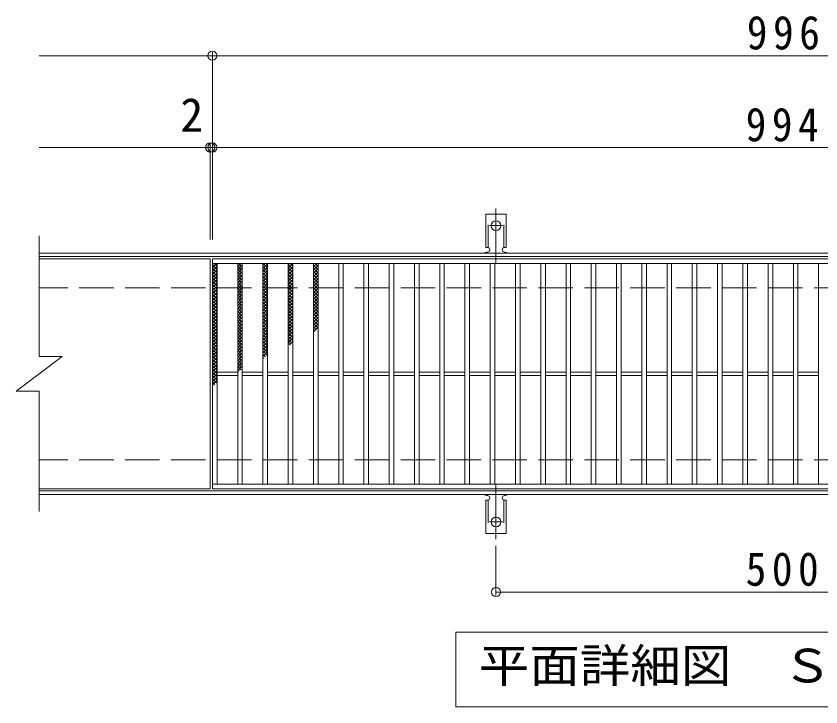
# Model space of a CAD drawing. Units: millimetres, scale not verified. Extents: x -1585 to 1611, y -1375 to 981.
# Drawn here: x -853 to -152, y 380 to 981 of the extents above; entities that cross this region are included whole.
import ezdxf
from ezdxf.enums import TextEntityAlignment as Align

# ---------------------------------------------------------------- set-up
doc = ezdxf.new("R2010")
doc.units = ezdxf.units.MM
doc.header["$LTSCALE"] = 10
doc.header["$PDMODE"] = 32
doc.header["$PDSIZE"] = 8
for name, pattern in [('CHAIN2', [12, 9, -1, 1, -1]), ('DASHED2', [3, 2, -1]), ('DASHED3', [4, 3, -1])]:
    doc.linetypes.add(name, pattern=pattern)
for name, color, linetype, lineweight in [('C-1', 2, 'Continuous', 9), ('C-2', 3, 'Continuous', 9), ('C-4', 7, 'Continuous', 9), ('C-5', 7, 'Continuous', 9), ('C-9', 6, 'Continuous', 9), ('C-A', 3, 'Continuous', 9)]:
    doc.layers.add(name, color=color, linetype=linetype, lineweight=lineweight)
doc.styles.add('ＭＳ ゴシック', font='')
doc.styles.get('ＭＳ ゴシック').set_extended_font_data('MS Gothic')

msp = doc.modelspace()

# ---------------------------------------------------------------- linework, layer by layer
at = {"layer": 'C-1'}
for p, q in [((471.73, 774.87), (-833.27, 774.87)), ((471.73, 771.86), (-833.27, 771.86)), ((471.73, 567.87), (-833.27, 567.86)), ((471.73, 564.86), (-833.27, 564.86))]:
    msp.add_line(p, q, dxfattribs=at)
at = {"layer": 'C-1', "linetype": 'DASHED3'}
for p, q in [((471.73, 744.86), (-833.27, 744.86)), ((471.73, 594.87), (-833.27, 594.86))]:
    msp.add_line(p, q, dxfattribs=at)
at = {"layer": 'C-2'}
for p, q in [((-833.27, 789.87), (-833.27, 684.87)), ((-684.27, 769.86), (-833.27, 769.86)), ((-684.27, 769.86), (-684.27, 569.86)), ((-682.27, 765.86), (311.73, 765.86)), ((-678.27, 573.86), (-678.27, 765.86)), ((-660.27, 573.86), (-660.27, 765.86)), ((-656.27, 573.86), (-656.27, 765.86)), ((-638.27, 573.86), (-638.27, 765.86)), ((-634.27, 573.86), (-634.27, 765.86)), ((-616.27, 573.86), (-616.27, 765.86)), ((-612.27, 573.86), (-612.27, 765.86)), ((-594.27, 573.86), (-594.27, 765.86)), ((-590.27, 573.86), (-590.27, 765.86)), ((-572.27, 573.86), (-572.27, 765.86)), ((-568.27, 573.86), (-568.27, 765.86)), ((-550.27, 573.86), (-550.27, 765.86)), ((-546.27, 573.86), (-546.27, 765.86)), ((-528.27, 573.86), (-528.27, 765.86)), ((-524.27, 573.86), (-524.27, 765.86)), ((-506.27, 573.86), (-506.27, 765.86)), ((-502.27, 573.86), (-502.27, 765.86)), ((-484.27, 573.86), (-484.27, 765.86)), ((-480.27, 573.86), (-480.27, 765.86)), ((-462.27, 573.86), (-462.27, 765.86)), ((-458.27, 573.86), (-458.27, 765.86)), ((-440.27, 573.86), (-440.27, 765.86)), ((-436.27, 573.86), (-436.27, 765.86)), ((-418.27, 573.86), (-418.27, 765.86)), ((-414.27, 573.86), (-414.27, 765.86)), ((-396.27, 573.86), (-396.27, 765.86)), ((-392.27, 573.86), (-392.27, 765.86)), ((-374.27, 573.86), (-374.27, 765.86)), ((-370.27, 573.86), (-370.27, 765.86)), ((-352.27, 573.86), (-352.27, 765.86)), ((-348.27, 573.86), (-348.27, 765.86)), ((-330.27, 573.86), (-330.27, 765.86)), ((-326.27, 573.86), (-326.27, 765.86)), ((-308.27, 573.86), (-308.27, 765.86)), ((-304.27, 573.86), (-304.27, 765.86)), ((-286.27, 573.86), (-286.27, 765.86)), ((-282.27, 573.86), (-282.27, 765.86)), ((-264.27, 573.86), (-264.27, 765.86)), ((-260.27, 573.86), (-260.27, 765.86)), ((-242.27, 573.86), (-242.27, 765.86)), ((-238.27, 573.86), (-238.27, 765.86)), ((-220.27, 573.86), (-220.27, 765.86)), ((-216.27, 573.86), (-216.27, 765.86)), ((-198.27, 573.86), (-198.27, 765.86)), ((-194.27, 573.86), (-194.27, 765.86)), ((-176.27, 573.86), (-176.27, 765.86)), ((-172.27, 573.86), (-172.27, 765.86)), ((-154.27, 573.86), (-154.27, 765.86)), ((-853.27, 654.86), (-813.27, 684.87)), ((-833.27, 684.87), (-813.27, 684.87)), ((-678.27, 671.36), (-660.27, 671.36)), ((-678.27, 668.36), (-660.27, 668.36)), ((-656.27, 671.36), (-638.27, 671.36)), ((-656.27, 668.36), (-638.27, 668.36)), ((-634.27, 671.36), (-616.27, 671.36)), ((-634.27, 668.36), (-616.27, 668.36)), ((-612.27, 671.36), (-594.27, 671.36)), ((-612.27, 668.36), (-594.27, 668.36)), ((-590.27, 671.36), (-572.27, 671.36)), ((-590.27, 668.36), (-572.27, 668.36)), ((-568.27, 671.36), (-550.27, 671.36)), ((-568.27, 668.36), (-550.27, 668.36)), ((-546.27, 671.36), (-528.27, 671.36)), ((-546.27, 668.36), (-528.27, 668.36)), ((-524.27, 671.36), (-506.27, 671.36)), ((-524.27, 668.36), (-506.27, 668.36)), ((-502.27, 671.36), (-484.27, 671.36)), ((-502.27, 668.36), (-484.27, 668.36)), ((-480.27, 671.36), (-462.27, 671.36)), ((-480.27, 668.36), (-462.27, 668.36)), ((-458.27, 671.36), (-440.27, 671.36)), ((-458.27, 668.36), (-440.27, 668.36)), ((-436.27, 671.36), (-418.27, 671.36)), ((-436.27, 668.36), (-418.27, 668.36)), ((-414.27, 671.36), (-396.27, 671.36)), ((-414.27, 668.36), (-396.27, 668.36)), ((-392.27, 671.36), (-374.27, 671.36)), ((-392.27, 668.36), (-374.27, 668.36)), ((-370.27, 671.36), (-352.27, 671.36)), ((-370.27, 668.36), (-352.27, 668.36)), ((-348.27, 671.36), (-330.27, 671.36)), ((-348.27, 668.36), (-330.27, 668.36)), ((-326.27, 671.36), (-308.27, 671.36)), ((-326.27, 668.36), (-308.27, 668.36)), ((-304.27, 671.36), (-286.27, 671.36)), ((-304.27, 668.36), (-286.27, 668.36)), ((-282.27, 671.36), (-264.27, 671.36)), ((-282.27, 668.36), (-264.27, 668.36)), ((-260.27, 671.36), (-242.27, 671.36)), ((-260.27, 668.36), (-242.27, 668.36)), ((-238.27, 671.36), (-220.27, 671.36)), ((-238.27, 668.36), (-220.27, 668.36)), ((-216.27, 671.36), (-198.27, 671.36)), ((-216.27, 668.36), (-198.27, 668.36)), ((-194.27, 671.36), (-176.27, 671.36)), ((-194.27, 668.36), (-176.27, 668.36)), ((-172.27, 671.36), (-154.27, 671.36)), ((-172.27, 668.36), (-154.27, 668.36)), ((-853.27, 654.86), (-833.27, 654.86)), ((-833.27, 654.86), (-833.27, 549.86)), ((-684.27, 569.86), (-833.27, 569.86)), ((311.73, 573.86), (-682.27, 573.86)), ((311.73, 569.86), (-682.27, 569.86))]:
    msp.add_line(p, q, dxfattribs=at)
msp.add_lwpolyline([(-682.27, 569.86), (-682.27, 769.86), (311.73, 769.86)], dxfattribs=at)
at = {"layer": 'C-4'}
for p, q in [((-833.27, 946.86), (471.73, 946.86)), ((-682.27, 786.86), (-682.27, 949.87)), ((-684.27, 786.86), (-684.27, 869.86)), ((-833.27, 866.87), (471.73, 866.87)), ((-435.27, 520.14), (-435.27, 476.86)), ((-435.27, 479.86), (64.73, 479.86))]:
    msp.add_line(p, q, dxfattribs=at)
for p in [(-682.27, 946.86), (-684.27, 866.87), (-682.27, 866.87), (-435.27, 479.86)]:
    msp.add_point(p, dxfattribs=at)
at = {"layer": 'C-5'}
msp.add_lwpolyline([(-470.27, 379.86), (-470.27, 444.86), (104.73, 444.86), (104.73, 379.86)], close=True, dxfattribs=at)
at = {"layer": 'C-9'}
for p, q in [((-682.27, 762.07), (-678.48, 765.86)), ((-682.27, 764.9), (-681.31, 765.86)), ((-682.27, 764.62), (-678.27, 760.63)), ((-680.68, 765.86), (-678.27, 763.45)), ((-660.27, 763.19), (-657.59, 765.86)), ((-660.27, 760.36), (-656.27, 764.36)), ((-659.28, 765.86), (-656.27, 762.85)), ((-656.45, 765.86), (-656.27, 765.68)), ((-638.27, 764.26), (-636.66, 765.86)), ((-638.27, 761.43), (-634.27, 765.43)), ((-637.93, 765.86), (-634.27, 762.2)), ((-635.1, 765.86), (-634.27, 765.03)), ((-616.27, 764.65), (-615.05, 765.86)), ((-616.27, 761.82), (-612.27, 765.82)), ((-616.27, 764.88), (-612.27, 760.88)), ((-614.43, 765.86), (-612.27, 763.71)), ((-594.27, 763.11), (-591.52, 765.86)), ((-594.27, 764.46), (-590.27, 760.46)), ((-594.27, 760.29), (-590.27, 764.28)), ((-592.85, 765.86), (-590.27, 763.29)), ((-682.27, 759.25), (-678.27, 763.25)), ((-682.27, 761.8), (-678.27, 757.8)), ((-682.27, 756.42), (-678.27, 760.42)), ((-682.27, 758.97), (-678.27, 754.97)), ((-682.27, 753.59), (-678.27, 757.59)), ((-660.27, 764.02), (-656.27, 760.02)), ((-660.27, 757.53), (-656.27, 761.53)), ((-660.27, 761.19), (-656.27, 757.19)), ((-660.27, 754.7), (-656.27, 758.7)), ((-660.27, 758.37), (-656.27, 754.37)), ((-638.27, 763.38), (-634.27, 759.37)), ((-638.27, 758.6), (-634.27, 762.6)), ((-638.27, 760.55), (-634.27, 756.55)), ((-638.27, 755.77), (-634.27, 759.77)), ((-638.27, 757.72), (-634.27, 753.72)), ((-616.27, 758.99), (-612.27, 762.99)), ((-616.27, 762.05), (-612.27, 758.05)), ((-616.27, 756.16), (-612.27, 760.16)), ((-616.27, 759.22), (-612.27, 755.22)), ((-616.27, 753.33), (-612.27, 757.33)), ((-594.27, 761.63), (-590.27, 757.63)), ((-594.27, 757.46), (-590.27, 761.46)), ((-594.27, 758.8), (-590.27, 754.8)), ((-594.27, 754.63), (-590.27, 758.63)), ((-682.27, 756.14), (-678.27, 752.14)), ((-682.27, 750.76), (-678.27, 754.76)), ((-682.27, 753.31), (-678.27, 749.31)), ((-682.27, 747.93), (-678.27, 751.93)), ((-682.27, 750.48), (-678.27, 746.48)), ((-660.27, 751.87), (-656.27, 755.87)), ((-660.27, 755.54), (-656.27, 751.54)), ((-660.27, 749.05), (-656.27, 753.05)), ((-660.27, 752.71), (-656.27, 748.71)), ((-660.27, 746.22), (-656.27, 750.22)), ((-638.27, 752.94), (-634.27, 756.94)), ((-638.27, 754.89), (-634.27, 750.89)), ((-638.27, 750.11), (-634.27, 754.11)), ((-638.27, 752.06), (-634.27, 748.06)), ((-638.27, 747.28), (-634.27, 751.28)), ((-616.27, 756.39), (-612.27, 752.39)), ((-616.27, 750.5), (-612.27, 754.5)), ((-616.27, 753.57), (-612.27, 749.57)), ((-616.27, 747.68), (-612.27, 751.68)), ((-616.27, 750.74), (-612.27, 746.74)), ((-594.27, 755.97), (-590.27, 751.97)), ((-594.27, 751.8), (-590.27, 755.8)), ((-594.27, 753.15), (-590.27, 749.15)), ((-594.27, 748.97), (-590.27, 752.97)), ((-594.27, 750.32), (-590.27, 746.32)), ((-594.27, 746.14), (-590.27, 750.14)), ((-682.27, 745.1), (-678.27, 749.1)), ((-682.27, 747.65), (-678.27, 743.65)), ((-682.27, 742.27), (-678.27, 746.27)), ((-682.27, 744.83), (-678.27, 740.83)), ((-682.27, 739.45), (-678.27, 743.45)), ((-660.27, 749.88), (-656.27, 745.88)), ((-660.27, 743.39), (-656.27, 747.39)), ((-660.27, 747.05), (-656.27, 743.05)), ((-660.27, 740.56), (-656.27, 744.56)), ((-660.27, 744.22), (-656.27, 740.22)), ((-638.27, 749.23), (-634.27, 745.23)), ((-638.27, 744.46), (-634.27, 748.46)), ((-638.27, 746.4), (-634.27, 742.4)), ((-638.27, 741.63), (-634.27, 745.63)), ((-638.27, 743.58), (-634.27, 739.58)), ((-616.27, 744.85), (-612.27, 748.85)), ((-616.27, 747.91), (-612.27, 743.91)), ((-616.27, 742.02), (-612.27, 746.02)), ((-616.27, 745.08), (-612.27, 741.08)), ((-616.27, 739.19), (-612.27, 743.19)), ((-594.27, 747.49), (-590.27, 743.49)), ((-594.27, 743.31), (-590.27, 747.31)), ((-594.27, 744.66), (-590.27, 740.66)), ((-594.27, 740.49), (-590.27, 744.49)), ((-682.27, 742), (-678.27, 738)), ((-682.27, 736.62), (-678.27, 740.62)), ((-682.27, 739.17), (-678.27, 735.17)), ((-682.27, 733.79), (-678.27, 737.79)), ((-682.27, 736.34), (-678.27, 732.34)), ((-660.27, 737.73), (-656.27, 741.73)), ((-660.27, 741.4), (-656.27, 737.4)), ((-660.27, 734.9), (-656.27, 738.9)), ((-660.27, 738.57), (-656.27, 734.57)), ((-660.27, 732.07), (-656.27, 736.08)), ((-638.27, 738.8), (-634.27, 742.8)), ((-638.27, 740.75), (-634.27, 736.75)), ((-638.27, 735.97), (-634.27, 739.97)), ((-638.27, 737.92), (-634.27, 733.92)), ((-638.27, 733.14), (-634.27, 737.14)), ((-616.27, 742.25), (-612.27, 738.25)), ((-616.27, 736.36), (-612.27, 740.36)), ((-616.27, 739.42), (-612.27, 735.42)), ((-616.27, 733.53), (-612.27, 737.53)), ((-616.27, 736.6), (-612.27, 732.59)), ((-594.27, 741.83), (-590.27, 737.83)), ((-594.27, 737.66), (-590.27, 741.66)), ((-594.27, 739), (-590.27, 735)), ((-594.27, 734.83), (-590.27, 738.83)), ((-594.27, 736.17), (-590.27, 732.17)), ((-682.27, 730.96), (-678.27, 734.96)), ((-682.27, 733.51), (-678.27, 729.51)), ((-682.27, 728.13), (-678.27, 732.13)), ((-682.27, 730.68), (-678.27, 726.68)), ((-682.27, 725.3), (-678.27, 729.3)), ((-660.27, 735.74), (-656.27, 731.74)), ((-660.27, 729.25), (-656.27, 733.25)), ((-660.27, 732.91), (-656.27, 728.91)), ((-660.27, 726.42), (-656.27, 730.42)), ((-660.27, 730.08), (-656.27, 726.08)), ((-638.27, 735.09), (-634.27, 731.09)), ((-638.27, 730.31), (-634.27, 734.31)), ((-638.27, 732.26), (-634.27, 728.26)), ((-638.27, 727.49), (-634.27, 731.49)), ((-638.27, 729.43), (-634.27, 725.43)), ((-616.27, 730.71), (-612.27, 734.71)), ((-616.27, 733.77), (-612.27, 729.77)), ((-616.27, 727.88), (-612.27, 731.88)), ((-616.27, 730.94), (-612.27, 726.94)), ((-616.27, 725.05), (-612.27, 729.05)), ((-594.27, 732), (-590.27, 736)), ((-594.27, 733.35), (-590.27, 729.35)), ((-594.27, 729.17), (-590.27, 733.17)), ((-594.27, 730.52), (-590.27, 726.52)), ((-594.27, 726.34), (-590.27, 730.34)), ((-682.27, 727.86), (-678.27, 723.86)), ((-682.27, 722.48), (-678.27, 726.48)), ((-682.27, 725.03), (-678.27, 721.03)), ((-682.27, 719.65), (-678.27, 723.65)), ((-682.27, 722.2), (-678.27, 718.2)), ((-660.27, 723.59), (-656.27, 727.59)), ((-660.27, 727.25), (-656.27, 723.25)), ((-660.27, 720.76), (-656.27, 724.76)), ((-660.27, 724.43), (-656.27, 720.42)), ((-638.27, 724.66), (-634.27, 728.66)), ((-638.27, 726.61), (-634.27, 722.61)), ((-638.27, 721.83), (-634.27, 725.83)), ((-638.27, 723.78), (-634.27, 719.78)), ((-638.27, 719), (-634.27, 723)), ((-616.27, 728.11), (-612.27, 724.11)), ((-616.27, 722.22), (-612.27, 726.22)), ((-616.27, 725.28), (-612.27, 721.28)), ((-616.27, 719.39), (-612.27, 723.39)), ((-616.27, 722.45), (-612.27, 718.45)), ((-594.27, 727.69), (-590.27, 723.69)), ((-594.27, 723.52), (-590.27, 727.52)), ((-594.27, 724.86), (-590.27, 720.86)), ((-594.27, 720.69), (-590.27, 724.69)), ((-594.27, 722.03), (-590.27, 718.03)), ((-682.27, 716.82), (-678.27, 720.82)), ((-682.27, 719.37), (-678.27, 715.37)), ((-682.27, 713.99), (-678.27, 717.99)), ((-682.27, 716.54), (-678.27, 712.54)), ((-682.27, 711.16), (-678.27, 715.16)), ((-660.27, 717.93), (-656.27, 721.93)), ((-660.27, 721.6), (-656.27, 717.6)), ((-660.27, 715.1), (-656.27, 719.1)), ((-660.27, 718.77), (-656.27, 714.77)), ((-660.27, 712.28), (-656.27, 716.28)), ((-660.27, 715.94), (-656.27, 711.94)), ((-638.27, 720.95), (-634.27, 716.95)), ((-638.27, 716.17), (-634.27, 720.17)), ((-638.27, 718.12), (-634.27, 714.12)), ((-638.27, 713.34), (-634.27, 717.34)), ((-638.27, 715.29), (-634.27, 711.29)), ((-616.27, 716.56), (-612.27, 720.56)), ((-616.27, 719.62), (-612.27, 715.62)), ((-616.27, 713.74), (-612.27, 717.73)), ((-616.27, 716.8), (-612.27, 712.8)), ((-594.27, 717.86), (-590.27, 721.86)), ((-594.27, 719.2), (-590.27, 715.2)), ((-594.27, 715.03), (-590.27, 719.03)), ((-594.27, 716.38), (-590.27, 712.38)), ((-594.27, 712.2), (-590.27, 716.2)), ((-682.27, 713.71), (-678.27, 709.71)), ((-682.27, 708.33), (-678.27, 712.33)), ((-682.27, 710.89), (-678.27, 706.88)), ((-682.27, 705.51), (-678.27, 709.51)), ((-682.27, 708.06), (-678.27, 704.06)), ((-660.27, 709.45), (-656.27, 713.45)), ((-660.27, 713.11), (-656.27, 709.11)), ((-660.27, 706.62), (-656.27, 710.62)), ((-660.27, 710.28), (-656.27, 706.28)), ((-638.27, 710.51), (-634.27, 714.52)), ((-638.27, 712.46), (-634.27, 708.46)), ((-638.27, 707.69), (-634.27, 711.69)), ((-638.27, 709.63), (-634.27, 705.64)), ((-638.27, 704.86), (-634.27, 708.86)), ((-616.27, 710.91), (-612.27, 714.91)), ((-616.27, 713.97), (-612.27, 709.97)), ((-616.27, 708.08), (-612.27, 712.08)), ((-616.27, 711.14), (-612.27, 707.14)), ((-616.27, 705.25), (-612.27, 709.25)), ((-616.27, 708.31), (-612.27, 704.31)), ((-594.27, 713.55), (-590.27, 709.55)), ((-594.27, 709.37), (-590.27, 713.37)), ((-594.27, 710.72), (-591.81, 708.26)), ((-594.27, 706.55), (-590.27, 710.55)), ((-682.27, 702.68), (-678.27, 706.68)), ((-682.27, 705.23), (-678.27, 701.23)), ((-682.27, 699.85), (-678.27, 703.85)), ((-682.27, 702.4), (-678.27, 698.4)), ((-682.27, 697.02), (-678.27, 701.02)), ((-660.27, 703.79), (-656.27, 707.79)), ((-660.27, 707.45), (-656.27, 703.45)), ((-660.27, 700.96), (-656.27, 704.96)), ((-660.27, 704.63), (-656.27, 700.63)), ((-660.27, 698.13), (-656.27, 702.13)), ((-660.27, 701.8), (-656.27, 697.8)), ((-638.27, 706.81), (-634.27, 702.81)), ((-638.27, 702.03), (-634.27, 706.03)), ((-638.27, 703.98), (-634.27, 699.98)), ((-638.27, 699.2), (-634.27, 703.2)), ((-638.27, 701.15), (-634.27, 697.15)), ((-616.27, 702.42), (-612.27, 706.42)), ((-616.27, 705.48), (-612.27, 701.48)), ((-616.27, 699.59), (-612.27, 703.59)), ((-616.27, 702.65), (-612.27, 698.65)), ((-594.27, 707.89), (-593.4, 707.02)), ((-682.27, 699.57), (-678.27, 695.57)), ((-682.27, 694.19), (-678.27, 698.19)), ((-682.27, 696.74), (-678.27, 692.74)), ((-682.27, 691.36), (-678.27, 695.36)), ((-660.27, 695.31), (-656.27, 699.31)), ((-660.27, 698.97), (-656.27, 694.97)), ((-660.27, 692.48), (-656.27, 696.48)), ((-660.27, 696.14), (-656.27, 692.14)), ((-638.27, 696.37), (-634.27, 700.37)), ((-638.27, 698.32), (-634.27, 694.32)), ((-638.27, 693.54), (-634.27, 697.54)), ((-638.27, 695.49), (-634.27, 691.49)), ((-638.27, 690.72), (-634.27, 694.72)), ((-616.27, 696.76), (-612.27, 700.76)), ((-616.27, 699.83), (-613.11, 696.66)), ((-616.27, 697), (-614.7, 695.42)), ((-615.09, 695.12), (-612.27, 697.94)), ((-682.27, 693.91), (-678.27, 689.91)), ((-682.27, 688.53), (-678.27, 692.53)), ((-682.27, 691.09), (-678.27, 687.09)), ((-682.27, 685.71), (-678.27, 689.71)), ((-682.27, 688.26), (-678.27, 684.26)), ((-660.27, 689.65), (-656.27, 693.65)), ((-660.27, 693.31), (-656.27, 689.31)), ((-660.27, 686.82), (-656.27, 690.82)), ((-660.27, 690.48), (-656.27, 686.48)), ((-660.27, 683.99), (-656.27, 687.99)), ((-660.27, 687.66), (-656.27, 683.66)), ((-638.27, 692.66), (-634.27, 688.66)), ((-638.27, 687.89), (-634.27, 691.89)), ((-638.27, 689.84), (-634.4, 685.97)), ((-638.27, 685.06), (-634.27, 689.06)), ((-638.27, 687.01), (-635.99, 684.73)), ((-682.27, 682.88), (-678.27, 686.88)), ((-682.27, 685.43), (-678.27, 681.43)), ((-682.27, 680.05), (-678.27, 684.05)), ((-682.27, 682.6), (-678.27, 678.6)), ((-682.27, 677.22), (-678.27, 681.22)), ((-660.27, 681.16), (-656.27, 685.16)), ((-660.27, 684.83), (-656.27, 680.83)), ((-660.27, 678.33), (-656.27, 682.33)), ((-660.27, 682), (-656.27, 678)), ((-638.27, 684.18), (-637.58, 683.49)), ((-634.99, 685.51), (-634.27, 686.23)), ((-682.27, 679.77), (-678.27, 675.77)), ((-682.27, 674.39), (-678.27, 678.39)), ((-682.27, 676.94), (-678.27, 672.94)), ((-682.27, 671.56), (-678.27, 675.56)), ((-682.27, 674.12), (-678.27, 670.12)), ((-660.27, 675.51), (-656.27, 679.51)), ((-660.27, 679.17), (-656.27, 675.17)), ((-660.27, 672.68), (-656.27, 676.68)), ((-660.27, 676.34), (-657.29, 673.36)), ((-660.27, 673.51), (-658.87, 672.12)), ((-682.27, 668.74), (-678.27, 672.74)), ((-682.27, 671.29), (-678.27, 667.29)), ((-682.27, 665.91), (-678.27, 669.91)), ((-682.27, 668.46), (-678.27, 664.46)), ((-682.27, 663.08), (-678.27, 667.08)), ((-682.27, 665.63), (-678.58, 661.94)), ((-682.27, 660.25), (-678.27, 664.25)), ((-682.27, 662.8), (-680.17, 660.7)), ((-682.27, 659.97), (-681.76, 659.46))]:
    msp.add_line(p, q, dxfattribs=at)
at = {"layer": 'C-A', "color": 7, "linetype": 'CHAIN2'}
for p, q in [((-435.27, 766.4), (-435.27, 813.8)), ((-441.05, 798.86), (-429.49, 798.86)), ((-435.27, 573.33), (-435.27, 525.93)), ((-441.05, 540.86), (-429.49, 540.86))]:
    msp.add_line(p, q, dxfattribs=at)
at = {"layer": 'C-A'}
for p, q in [((-444.02, 779.86), (-444.02, 808.86)), ((-426.52, 808.86), (-444.02, 808.86)), ((-426.52, 779.86), (-426.52, 808.86)), ((-444.02, 779.86), (-442.77, 779.86)), ((-426.52, 779.86), (-427.77, 779.86)), ((-443.27, 775.86), (-442.77, 775.86)), ((-427.77, 775.86), (-427.26, 775.86)), ((-443.27, 563.86), (-442.77, 563.86)), ((-427.77, 563.86), (-427.26, 563.86)), ((-444.02, 559.86), (-442.77, 559.86)), ((-444.02, 559.86), (-444.02, 530.86)), ((-426.52, 559.86), (-427.77, 559.86)), ((-426.52, 559.86), (-426.52, 530.86)), ((-426.52, 530.86), (-444.02, 530.86))]:
    msp.add_line(p, q, dxfattribs=at)
at = {"layer": 'C-A', "linetype": 'DASHED2'}
for p, q in [((-442.02, 779.72), (-442.02, 808.86)), ((-428.52, 779.72), (-428.52, 808.86)), ((-442.02, 560.01), (-442.02, 530.86)), ((-428.52, 560.01), (-428.52, 530.86))]:
    msp.add_line(p, q, dxfattribs=at)
at = {"layer": 'C-A'}
for centre in [(-435.27, 798.86), (-435.27, 540.86)]:
    msp.add_circle(centre, 4.25, dxfattribs=at)
for centre, start, end in [((-442.77, 777.86), 270, 90), ((-427.77, 777.86), 90, 269.8667), ((-443.27, 773.86), 90.27596, 150.00047), ((-427.27, 773.86), 29.99927, 89.75836), ((-443.27, 565.86), 209.99951, 269.72403), ((-442.77, 561.86), 270, 90), ((-427.77, 561.86), 90.13329, 270), ((-427.27, 565.86), 270.24162, 330.00072)]:
    msp.add_arc(centre, 2, start, end, dxfattribs=at)

# ---------------------------------------------------------------- texts
at = {"layer": 'C-4', "color": 2, "style": 'ＭＳ ゴシック'}
msp.add_text('2', height=29.33, dxfattribs=at).set_placement((-710.23, 871.86), align=Align.BOTTOM_LEFT)
at = {"layer": 'C-4', "color": 2, "char_height": 29.33, "attachment_point": 7, "style": 'ＭＳ ゴシック'}
for s, insert in [('\\T1.27;\\W0.9;996', (-216.77, 951.86)), ('\\T1.27;\\W0.9;994', (-217.77, 871.86)), ('\\T1.27;\\W0.9;500', (-217.77, 484.86))]:
    msp.add_mtext(s, dxfattribs=dict(at, insert=insert))
at = {"layer": 'C-5', "color": 2, "style": 'ＭＳ ゴシック', "width": 1.1}
msp.add_text('平面詳細図\u3000Ｓ＝１：１０', height=29.33, dxfattribs=at).set_placement((-450.27, 392.36), align=Align.BOTTOM_LEFT)

doc.saveas('drawing.dxf')
